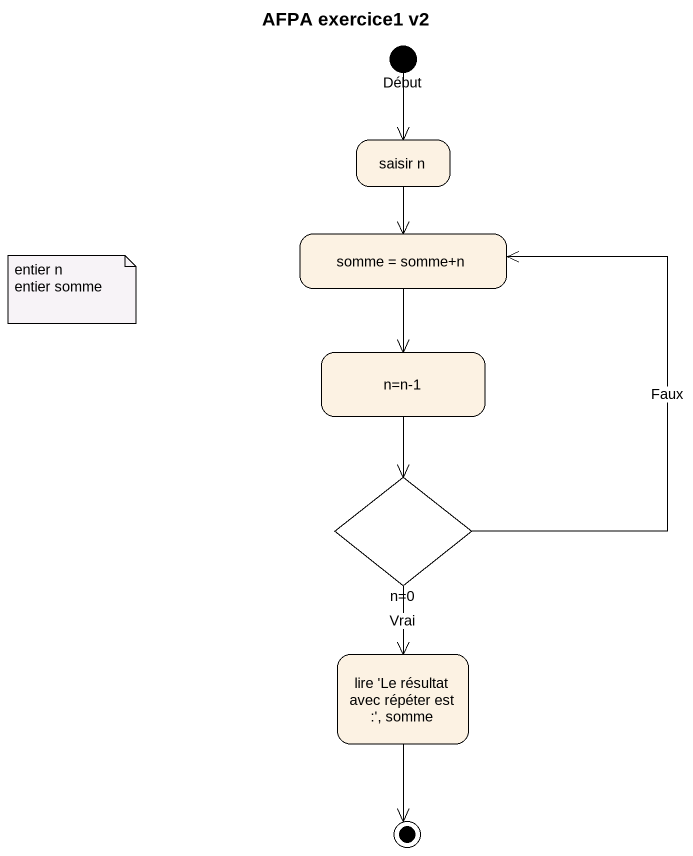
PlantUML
@startuml
title AFPA exercice1 v2
hide empty description
state Début <<start>>
state "saisir n" as saisir_n
state "somme = somme+n" as somme_somme_n
state "n=n-1" as n_n_1
state "n=0" as n_0 <<choice>>
state "lire 'Le résultat avec répéter est :', somme" as lire_Le_résultat_avec
Début --> saisir_n
saisir_n --> somme_somme_n
somme_somme_n --> n_n_1
n_n_1 --> n_0
n_0 -up-> somme_somme_n : Faux
n_0 --> lire_Le_résultat_avec : Vrai
lire_Le_résultat_avec --> [*]
note as N1
  entier n
  entier somme
end note
@enduml
